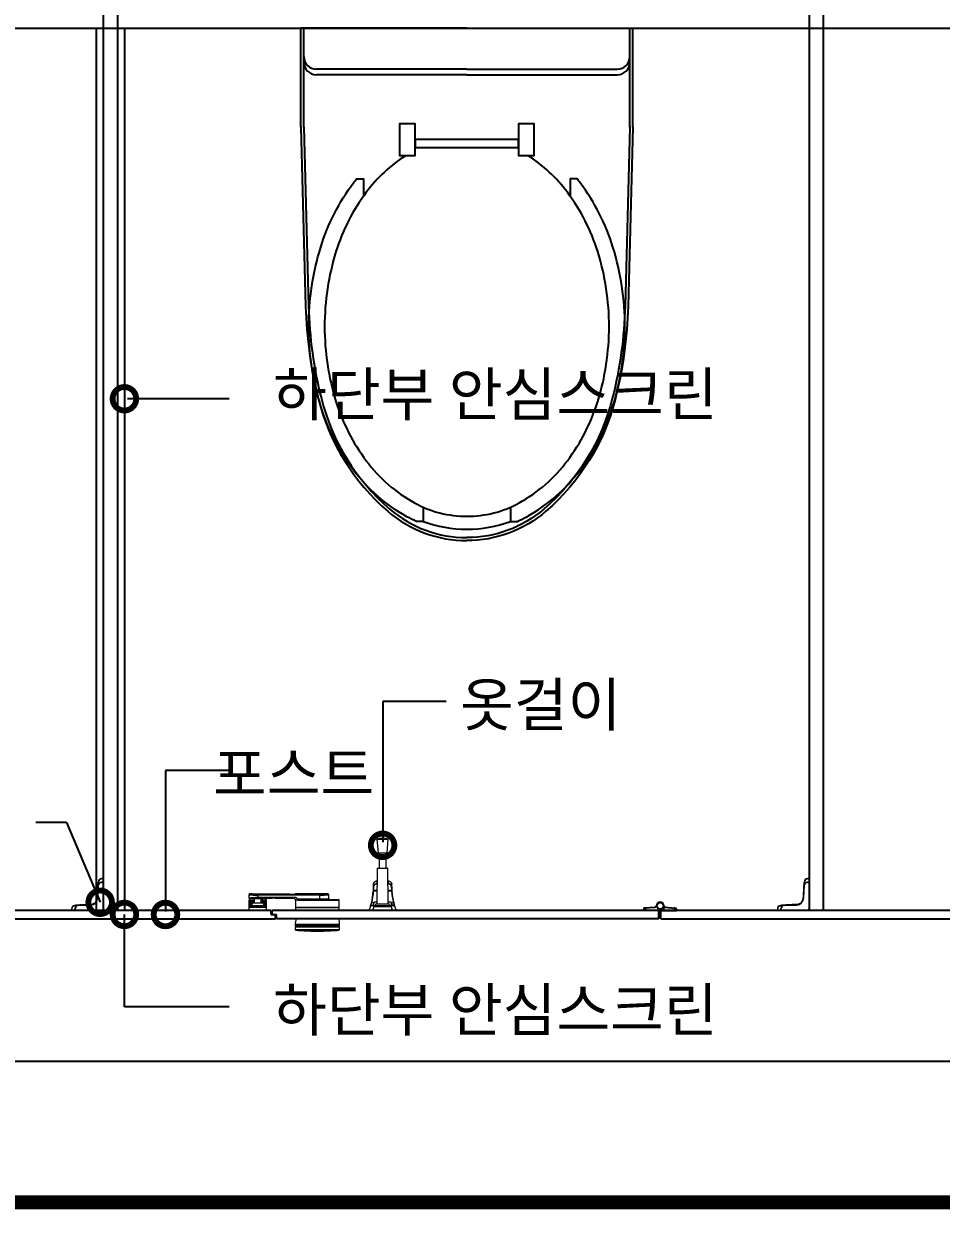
# Model space of a CAD drawing. Extents: x -256 to 8104, y -176 to 5714.
# Drawn here: x 3159 to 3809, y 2764 to 3604 of the extents above; entities that cross this region are included whole.
import ezdxf
from ezdxf.enums import TextEntityAlignment as Align

# ---------------------------------------------------------------- set-up
doc = ezdxf.new("R2010")
doc.units = 0
doc.header["$LTSCALE"] = 30
doc.layers.get('0').update_dxf_attribs({"linetype": 'CONTINUOUS'})
for name, color, linetype in [('0_toilet', 6, 'CONTINUOUS'), ('HAT', 8, 'CONTINUOUS'), ('경첩', 4, 'CONTINUOUS'), ('문자', 3, 'CONTINUOUS'), ('부자재', 4, 'CONTINUOUS'), ('옷걸이', 4, 'CONTINUOUS'), ('잠금쇠(회전형)', 4, 'CONTINUOUS'), ('치수', 1, 'CONTINUOUS'), ('해치', 8, 'CONTINUOUS')]:
    doc.layers.add(name, color=color, linetype=linetype)
doc.styles.add('돋움', font='malgun.ttf')

# ---------------------------------------------------------------- blocks, each defined once
blk = doc.blocks.new('_DOTSMALL')
at = {"color": 0, "linetype": 'ByBlock', "const_width": 0.5}
blk.add_lwpolyline([(-0.0625, 0, 1), (0.0625, 0, 1)], format="xyb", close=True, dxfattribs=at)
blk = doc.blocks.new('A$C63EC304E')
at = {"layer": '치수', "color": 1, "xscale": 2.5, "yscale": 2.5, "zscale": 2.5, "rotation": 234.3098741996962}
blk.add_blockref('_DOTSMALL', (0.312, 0.312), dxfattribs=at)
blk = doc.blocks.new('A$C2BC9653E')
at = {"layer": '치수', "xscale": 0.3333333333333333, "yscale": 0.3333333333333333, "zscale": 0.3333333333333333}
blk.add_blockref('A$C63EC304E', (0, 0), dxfattribs=at)
blk = doc.blocks.new('A$C7FC71301')
at = {"layer": '치수', "rotation": 180}
blk.add_blockref('A$C2BC9653E', (0.208, 0.208), dxfattribs=at)
blk = doc.blocks.new('A$C4A20372B')
at = {"layer": '치수'}
blk.add_blockref('A$C7FC71301', (0, 0), dxfattribs=at)
blk = doc.blocks.new('A$C566469F5')
at = {"layer": '치수'}
blk.add_blockref('A$C4A20372B', (0, 0), dxfattribs=at)
blk = doc.blocks.new('A$C7E317CD4')
at = {"layer": '해치', "xscale": 2, "yscale": 2, "zscale": 2}
blk.add_blockref('A$C566469F5', (0, 0), dxfattribs=at)
blk = doc.blocks.new('A$C601D7F27')
at = {"layer": '치수'}
blk.add_blockref('A$C7E317CD4', (0, 0), dxfattribs=at)
blk = doc.blocks.new('A$C38802C08')
at = {"layer": '치수'}
blk.add_blockref('A$C601D7F27', (0, 0), dxfattribs=at)
blk = doc.blocks.new('A$C10E41893')
at = {"layer": '부자재'}
for p, q in [((6.5, 0), (6.5, 196)), ((123.3, 196), (6.5, 196)), ((123.3, 192.5), (6.5, 192.5)), ((54.8, 0), (54.8, 177.5)), ((61.4, 0), (61.4, 177.5)), ((6.5, 0), (6.5, -196)), ((54.8, 0), (54.8, -177.5)), ((61.4, 0), (61.4, -177.5)), ((123.3, -192.5), (6.5, -192.5)), ((123.3, -196), (6.5, -196))]:
    blk.add_line(p, q, dxfattribs=at)
for points in [[(122.7, 196, -0.012538), (123.3, 196), (334.6, 190.3, -0.055395), (444.7, 175.1, -0.154276), (576.9, 93.3, -0.179504), (611.5, 0, -0.179504)], [(122.8, 192.5, -0.012538), (123.2, 192.5), (334.5, 186.8, -0.055395), (443.8, 171.7, -0.154276), (574.3, 91, -0.179504), (608, 0, -0.179504)], [(572, 51.4), (588.8, 51.4), (588.8, 59.6, 0.021185), (583.3, 70.7, 0.106084), (528.4, 133.7, 0.085733), (452.6, 172.4, 0.075373), (358.7, 186.6, 0.075373), (264.8, 172.4, 0.085733), (189, 133.7, 0.007337), (184.4, 130.1), (184.4, 122), (204.7, 122)], [(156.7, -72, 0.089162), (200.2, -118.7, 0.085733), (270.3, -154.5, 0.075373), (358.7, -167.9, 0.075373), (447.1, -154.5, 0.085733), (517.2, -118.7, 0.106084), (567, -61.6, 0.126931), (582.8, 0, 0.126931), (567, 61.6, 0.106084), (517.2, 118.7, 0.085733), (447.1, 154.5, 0.075373), (358.7, 167.9, 0.075373), (270.3, 154.5, 0.085733), (200.2, 118.7, 0.089162), (156.7, 72)], [(588.8, -51.4, 0.090214), (598.2, 0, 0.090214), (588.8, 51.4, 0.106084)], [(122.7, -196, 0.012538), (123.3, -196), (334.6, -190.3, 0.055395), (444.7, -175.1, 0.154276), (576.9, -93.3, 0.179504), (611.5, 0, 0.179504)], [(122.8, -192.5, 0.012538), (123.2, -192.5), (334.5, -186.8, 0.055395), (443.8, -171.7, 0.154276), (574.3, -91, 0.179504), (608, 0, 0.179504)], [(572, -51.4), (588.8, -51.4), (588.8, -59.6, -0.021185), (583.3, -70.7, -0.106084), (528.4, -133.7, -0.085733), (452.6, -172.4, -0.075373), (358.7, -186.6, -0.075373), (264.8, -172.4, -0.085733), (189, -133.7, -0.007337), (184.4, -130.1), (184.4, -122), (204.7, -122)]]:
    blk.add_lwpolyline(points, format="xyb", dxfattribs=at)
blk.add_lwpolyline([(138, -60.8), (119.3, -60.8), (119.3, -79.5), (156.7, -79.5), (156.7, -60.8), (138, -60.8), (147.3, -60.8), (147.3, 60.8), (138, 60.8), (156.7, 60.8), (156.7, 79.5), (119.3, 79.5), (119.3, 60.8), (138, 60.8), (138, -60.8), (119.3, -60.8)], dxfattribs=at)
for centre, start, end in [((39.8, 177.5), 0, 90), ((46.4, 177.5), 0, 90), ((39.8, -177.5), 270, 0), ((46.4, -177.5), 270, 0)]:
    blk.add_arc(centre, 15, start, end, dxfattribs=at)
blk = doc.blocks.new('EDGE_29', base_point=(84726.29, -1563.68))
blk.add_line((87446.52, 2037.37), (88946.52, 2037.37))
at = {"color": 2}
for p, q in [((87936.52, 2037.37), (87936.52, 1412.37)), ((87956.52, 2037.37), (87956.52, 1412.37))]:
    blk.add_line(p, q, dxfattribs=at)
at = {"color": 8}
blk.add_line((87210.44, 1305.56), (89173.03, 1305.56), dxfattribs=at)
at = {"color": 8, "const_width": 10}
blk.add_lwpolyline([(84773.72, 1205.56), (90558.27, 1205.56)], dxfattribs=at)
at = {"layer": '0_toilet'}
for p, q in [((87941.52, 2137.37), (87941.52, 1412.37)), ((87951.52, 2137.37), (87951.52, 1412.37)), ((88441.47, 2137.37), (88441.47, 1412.37)), ((88451.57, 1412.36), (88451.57, 2137.36)), ((88060.44, 1412.37), (87836.52, 1412.37)), ((88060.44, 1409.37), (88060.44, 1412.37)), ((88335.02, 1412.37), (88061.19, 1412.37)), ((88061.19, 1409.37), (88061.19, 1412.37)), ((88335.02, 1406.37), (88335.02, 1412.37)), ((88565.49, 1412.37), (88336.52, 1412.37)), ((88336.52, 1406.37), (88336.52, 1412.37)), ((87836.52, 1406.37), (88063.44, 1406.37)), ((88060.44, 1409.37), (88064.19, 1409.37)), ((88063.44, 1406.37), (88063.44, 1409.37)), ((88064.19, 1406.37), (88064.19, 1409.37)), ((88335.02, 1406.37), (88064.19, 1406.37)), ((88336.52, 1406.37), (88568.49, 1406.37))]:
    blk.add_line(p, q, dxfattribs=at)
at = {"layer": '경첩', "color": 4, "linetype": 'Continuous', "lineweight": 15}
for p, q in [((87937.91, 1430.13), (87937.49, 1421.16)), ((87937.57, 1428.17), (87937.81, 1427.93)), ((87937.73, 1431.54), (87937.6, 1428.84)), ((87937.6, 1428.84), (87937.84, 1428.6)), ((87937.73, 1431.54), (87937.97, 1431.3)), ((87937.74, 1421.15), (87938.16, 1430.12)), ((87937.84, 1432.14), (87938, 1431.98)), ((87938.03, 1432.63), (87937.91, 1430.13)), ((87938.21, 1431.18), (87938.28, 1432.62)), ((87940.26, 1432.37), (87940.26, 1432.12)), ((87941.52, 1432.37), (87940.26, 1432.37)), ((87940.26, 1432.12), (87941.52, 1432.12)), ((87940.27, 1432.37), (87940.27, 1432.47)), ((87940.27, 1432.47), (87941.52, 1432.47)), ((87940.38, 1434.62), (87940.38, 1434.87)), ((87941.52, 1434.87), (87940.38, 1434.87)), ((87940.38, 1434.62), (87941.52, 1434.62)), ((87941.52, 1434.62), (87941.52, 1434.87)), ((87941.52, 1432.47), (87941.52, 1434.62)), ((87941.52, 1432.12), (87941.52, 1432.37)), ((87941.52, 1432.12), (87941.52, 1413.87)), ((88437.86, 1430.13), (88437.44, 1421.16)), ((88437.52, 1428.17), (88437.76, 1427.93)), ((88437.68, 1431.54), (88437.55, 1428.84)), ((88437.55, 1428.84), (88437.79, 1428.6)), ((88437.68, 1431.54), (88437.92, 1431.3)), ((88437.69, 1421.15), (88438.11, 1430.12)), ((88437.79, 1432.14), (88437.95, 1431.98)), ((88437.98, 1432.63), (88437.86, 1430.13)), ((88438.16, 1431.18), (88438.23, 1432.62)), ((88440.21, 1432.37), (88440.21, 1432.12)), ((88441.47, 1432.37), (88440.21, 1432.37)), ((88440.21, 1432.12), (88441.47, 1432.12)), ((88440.22, 1432.37), (88440.22, 1432.47)), ((88440.22, 1432.47), (88441.47, 1432.47)), ((88440.33, 1434.62), (88440.33, 1434.87)), ((88441.47, 1434.87), (88440.33, 1434.87)), ((88440.33, 1434.62), (88441.47, 1434.62)), ((88441.47, 1434.62), (88441.47, 1434.87)), ((88441.47, 1432.47), (88441.47, 1434.62)), ((88441.47, 1432.12), (88441.47, 1432.37)), ((88441.47, 1432.12), (88441.47, 1413.87)), ((87936.97, 1419.79), (87937.16, 1419.6)), ((87937.32, 1420.1), (87937.12, 1420.31)), ((87937.12, 1420.31), (87937.33, 1420.11)), ((87937.19, 1420.69), (87937.41, 1420.47)), ((87937.22, 1420.91), (87937.44, 1420.68)), ((87937.27, 1421.82), (87937.24, 1421.17)), ((87937.28, 1421.92), (87937.27, 1421.82)), ((87937.27, 1421.82), (87937.51, 1421.58)), ((87937.29, 1422.26), (87937.28, 1421.92)), ((87937.28, 1421.92), (87937.51, 1421.68)), ((87937.3, 1422.36), (87937.29, 1422.26)), ((87937.29, 1422.26), (87937.53, 1422.02)), ((87937.34, 1423.28), (87937.3, 1422.36)), ((87937.3, 1422.36), (87937.54, 1422.12)), ((87937.34, 1423.28), (87937.58, 1423.04)), ((87937.37, 1423.94), (87937.35, 1423.52)), ((87937.35, 1423.52), (87937.59, 1423.28)), ((87937.51, 1426.82), (87937.37, 1423.95)), ((87937.37, 1423.95), (87937.61, 1423.71)), ((87937.37, 1423.94), (87937.61, 1423.7)), ((87937.51, 1426.82), (87937.75, 1426.58)), ((87937.55, 1427.83), (87937.52, 1427.15)), ((87937.52, 1427.15), (87937.76, 1426.91)), ((87937.55, 1427.83), (87937.79, 1427.59)), ((88436.92, 1419.79), (88437.11, 1419.6)), ((88437.27, 1420.1), (88437.07, 1420.31)), ((88437.07, 1420.31), (88437.28, 1420.11)), ((88437.14, 1420.69), (88437.36, 1420.47)), ((88437.17, 1420.91), (88437.39, 1420.68)), ((88437.22, 1421.82), (88437.19, 1421.17)), ((88437.23, 1421.92), (88437.22, 1421.82)), ((88437.22, 1421.82), (88437.46, 1421.58)), ((88437.24, 1422.26), (88437.23, 1421.92)), ((88437.23, 1421.92), (88437.46, 1421.68)), ((88437.25, 1422.36), (88437.24, 1422.26)), ((88437.24, 1422.26), (88437.48, 1422.02)), ((88437.29, 1423.28), (88437.25, 1422.36)), ((88437.25, 1422.36), (88437.49, 1422.12)), ((88437.29, 1423.28), (88437.53, 1423.04)), ((88437.32, 1423.94), (88437.3, 1423.52)), ((88437.3, 1423.52), (88437.54, 1423.28)), ((88437.46, 1426.82), (88437.32, 1423.95)), ((88437.32, 1423.95), (88437.56, 1423.71)), ((88437.32, 1423.94), (88437.56, 1423.7)), ((88437.46, 1426.82), (88437.7, 1426.58)), ((88437.5, 1427.83), (88437.47, 1427.15)), ((88437.47, 1427.15), (88437.71, 1426.91)), ((88437.5, 1427.83), (88437.74, 1427.59)), ((87919.27, 1413.51), (87919.02, 1413.51)), ((87919.02, 1413.51), (87919.02, 1412.37)), ((87919.02, 1412.37), (87919.27, 1412.37)), ((87919.27, 1412.37), (87919.27, 1413.51)), ((87919.27, 1412.37), (87921.42, 1412.37)), ((87923.76, 1415.98), (87921.26, 1415.86)), ((87921.27, 1415.61), (87922.72, 1415.68)), ((87921.42, 1412.37), (87921.42, 1413.62)), ((87921.42, 1413.62), (87921.52, 1413.62)), ((87921.52, 1413.63), (87921.77, 1413.63)), ((87921.52, 1413.63), (87921.52, 1412.37)), ((87921.52, 1412.37), (87921.77, 1412.37)), ((87921.75, 1416.05), (87921.84, 1416.14)), ((87921.75, 1416.05), (87921.91, 1415.89)), ((87921.77, 1412.37), (87921.77, 1413.63)), ((87940.02, 1412.37), (87921.77, 1412.37)), ((87925.05, 1416.29), (87921.84, 1416.14)), ((87932.73, 1416.4), (87923.76, 1415.98)), ((87923.77, 1415.73), (87932.74, 1416.15)), ((87925.05, 1416.29), (87925.29, 1416.05)), ((87925.73, 1416.32), (87925.96, 1416.08)), ((87926.06, 1416.34), (87926.3, 1416.1)), ((87929.44, 1416.5), (87926.74, 1416.37)), ((87926.74, 1416.37), (87926.98, 1416.13)), ((87929.44, 1416.5), (87929.68, 1416.26)), ((87930.12, 1416.53), (87930.35, 1416.29)), ((87930.45, 1416.55), (87930.69, 1416.31)), ((87932.48, 1416.64), (87931.13, 1416.58)), ((87931.13, 1416.58), (87931.37, 1416.34)), ((87932.72, 1416.65), (87932.48, 1416.64)), ((87932.48, 1416.64), (87932.72, 1416.4)), ((87933.72, 1416.81), (87933.93, 1416.61)), ((87934.26, 1416.98), (87934.45, 1416.79)), ((87934.5, 1417.09), (87934.69, 1416.9)), ((87934.96, 1417.34), (87935.14, 1417.16)), ((87935.18, 1417.48), (87935.36, 1417.3)), ((87936.27, 1418.51), (87936.45, 1418.33)), ((87936.42, 1418.71), (87936.6, 1418.53)), ((87936.68, 1419.15), (87936.87, 1418.97)), ((87936.8, 1419.39), (87936.99, 1419.2)), ((88419.22, 1413.51), (88418.97, 1413.51)), ((88418.97, 1413.51), (88418.97, 1412.37)), ((88418.97, 1412.37), (88419.22, 1412.37)), ((88419.22, 1412.37), (88419.22, 1413.51)), ((88419.22, 1412.37), (88421.37, 1412.37)), ((88423.71, 1415.98), (88421.21, 1415.86)), ((88421.22, 1415.61), (88422.67, 1415.68)), ((88421.37, 1412.37), (88421.37, 1413.62)), ((88421.37, 1413.62), (88421.47, 1413.62)), ((88421.47, 1413.63), (88421.72, 1413.63)), ((88421.47, 1413.63), (88421.47, 1412.37)), ((88421.47, 1412.37), (88421.72, 1412.37)), ((88421.7, 1416.05), (88421.79, 1416.14)), ((88421.7, 1416.05), (88421.86, 1415.89)), ((88421.72, 1412.37), (88421.72, 1413.63)), ((88439.97, 1412.37), (88421.72, 1412.37)), ((88425, 1416.29), (88421.79, 1416.14)), ((88432.68, 1416.4), (88423.71, 1415.98)), ((88423.72, 1415.73), (88432.69, 1416.15)), ((88425, 1416.29), (88425.24, 1416.05)), ((88425.68, 1416.32), (88425.91, 1416.08)), ((88426.01, 1416.34), (88426.25, 1416.1)), ((88429.39, 1416.5), (88426.69, 1416.37)), ((88426.69, 1416.37), (88426.93, 1416.13)), ((88429.39, 1416.5), (88429.63, 1416.26)), ((88430.07, 1416.53), (88430.3, 1416.29)), ((88430.4, 1416.55), (88430.64, 1416.31)), ((88432.43, 1416.64), (88431.08, 1416.58)), ((88431.08, 1416.58), (88431.32, 1416.34)), ((88432.67, 1416.65), (88432.43, 1416.64)), ((88432.43, 1416.64), (88432.67, 1416.4)), ((88433.67, 1416.81), (88433.88, 1416.61)), ((88434.21, 1416.98), (88434.4, 1416.79)), ((88434.45, 1417.09), (88434.64, 1416.9)), ((88434.91, 1417.34), (88435.09, 1417.16)), ((88435.13, 1417.48), (88435.31, 1417.3)), ((88436.22, 1418.51), (88436.4, 1418.33)), ((88436.37, 1418.71), (88436.55, 1418.53)), ((88436.63, 1419.15), (88436.82, 1418.97)), ((88436.75, 1419.39), (88436.94, 1419.2))]:
    blk.add_line(p, q, dxfattribs=at)
at = {"layer": '경첩', "color": 4, "linetype": 'Continuous', "lineweight": 15, "flags": 128}
for points in [[(87937.6, 1428.84), (87937.6, 1428.71), (87937.59, 1428.58), (87937.58, 1428.47), (87937.58, 1428.36), (87937.58, 1428.28), (87937.57, 1428.22), (87937.57, 1428.18), (87937.57, 1428.17)], [(87937.75, 1432.05), (87937.75, 1431.95), (87937.74, 1431.82), (87937.74, 1431.69), (87937.73, 1431.54)], [(87937.75, 1432.05), (87937.77, 1432.07), (87937.79, 1432.09), (87937.8, 1432.11), (87937.82, 1432.12), (87937.83, 1432.13), (87937.83, 1432.13), (87937.84, 1432.14), (87937.84, 1432.14)], [(87937.91, 1430.13), (87937.92, 1430.13), (87937.93, 1430.13), (87937.96, 1430.13), (87937.99, 1430.13), (87938.02, 1430.13), (87938.07, 1430.13), (87938.11, 1430.12), (87938.16, 1430.12)], [(87938.28, 1432.62), (87938.23, 1432.62), (87938.18, 1432.63), (87938.14, 1432.63), (87938.1, 1432.63), (87938.07, 1432.63), (87938.05, 1432.63), (87938.04, 1432.63), (87938.03, 1432.63)], [(88437.55, 1428.84), (88437.55, 1428.71), (88437.54, 1428.58), (88437.53, 1428.47), (88437.53, 1428.36), (88437.53, 1428.28), (88437.52, 1428.22), (88437.52, 1428.18), (88437.52, 1428.17)], [(88437.7, 1432.05), (88437.7, 1431.95), (88437.69, 1431.82), (88437.69, 1431.69), (88437.68, 1431.54)], [(88437.7, 1432.05), (88437.72, 1432.07), (88437.74, 1432.09), (88437.75, 1432.11), (88437.77, 1432.12), (88437.78, 1432.13), (88437.78, 1432.13), (88437.79, 1432.14), (88437.79, 1432.14)], [(88437.86, 1430.13), (88437.87, 1430.13), (88437.88, 1430.13), (88437.91, 1430.13), (88437.94, 1430.13), (88437.97, 1430.13), (88438.02, 1430.13), (88438.06, 1430.12), (88438.11, 1430.12)], [(88438.23, 1432.62), (88438.18, 1432.62), (88438.13, 1432.63), (88438.09, 1432.63), (88438.05, 1432.63), (88438.02, 1432.63), (88438, 1432.63), (88437.99, 1432.63), (88437.98, 1432.63)], [(87937.12, 1420.31), (87937.12, 1420.31), (87937.12, 1420.31)], [(87937.22, 1420.91), (87937.2, 1420.74), (87937.19, 1420.69)], [(87937.35, 1423.52), (87937.35, 1423.44), (87937.34, 1423.36), (87937.34, 1423.28)], [(87937.37, 1423.95), (87937.37, 1423.94), (87937.37, 1423.94)], [(87937.49, 1421.16), (87937.49, 1421.16), (87937.51, 1421.16), (87937.53, 1421.16), (87937.56, 1421.16), (87937.6, 1421.16), (87937.64, 1421.15), (87937.69, 1421.15), (87937.74, 1421.15)], [(88437.07, 1420.31), (88437.07, 1420.31), (88437.07, 1420.31)], [(88437.17, 1420.91), (88437.15, 1420.74), (88437.14, 1420.69)], [(88437.3, 1423.52), (88437.3, 1423.44), (88437.29, 1423.36), (88437.29, 1423.28)], [(88437.32, 1423.95), (88437.32, 1423.94), (88437.32, 1423.94)], [(88437.44, 1421.16), (88437.44, 1421.16), (88437.46, 1421.16), (88437.48, 1421.16), (88437.51, 1421.16), (88437.55, 1421.16), (88437.59, 1421.15), (88437.64, 1421.15), (88437.69, 1421.15)], [(87921.27, 1415.61), (87921.27, 1415.66), (87921.27, 1415.71), (87921.26, 1415.75), (87921.26, 1415.79), (87921.26, 1415.82), (87921.26, 1415.84), (87921.26, 1415.86), (87921.26, 1415.86)], [(87923.76, 1415.98), (87923.76, 1415.97), (87923.76, 1415.96), (87923.76, 1415.94), (87923.76, 1415.91), (87923.76, 1415.87), (87923.77, 1415.83), (87923.77, 1415.78), (87923.77, 1415.73)], [(87925.73, 1416.32), (87925.71, 1416.32), (87925.67, 1416.32), (87925.61, 1416.32), (87925.53, 1416.31), (87925.43, 1416.31), (87925.31, 1416.3), (87925.18, 1416.3), (87925.05, 1416.29)], [(87926.74, 1416.37), (87926.62, 1416.36), (87926.51, 1416.36), (87926.4, 1416.35), (87926.3, 1416.35), (87926.22, 1416.35), (87926.15, 1416.34), (87926.1, 1416.34), (87926.07, 1416.34), (87926.06, 1416.34)], [(87930.12, 1416.53), (87930.1, 1416.53), (87930.06, 1416.53), (87930, 1416.52), (87929.92, 1416.52), (87929.82, 1416.52), (87929.7, 1416.51), (87929.57, 1416.5), (87929.44, 1416.5)], [(87931.13, 1416.58), (87931, 1416.57), (87930.87, 1416.56), (87930.75, 1416.56), (87930.65, 1416.55), (87930.57, 1416.55), (87930.5, 1416.55), (87930.47, 1416.55), (87930.45, 1416.55)], [(87932.73, 1416.4), (87932.73, 1416.4), (87932.73, 1416.38), (87932.73, 1416.36), (87932.73, 1416.33), (87932.74, 1416.29), (87932.74, 1416.25), (87932.74, 1416.2), (87932.74, 1416.15)], [(88421.22, 1415.61), (88421.22, 1415.66), (88421.22, 1415.71), (88421.21, 1415.75), (88421.21, 1415.79), (88421.21, 1415.82), (88421.21, 1415.84), (88421.21, 1415.86), (88421.21, 1415.86)], [(88423.71, 1415.98), (88423.71, 1415.97), (88423.71, 1415.96), (88423.71, 1415.94), (88423.71, 1415.91), (88423.71, 1415.87), (88423.72, 1415.83), (88423.72, 1415.78), (88423.72, 1415.73)], [(88425.68, 1416.32), (88425.66, 1416.32), (88425.62, 1416.32), (88425.56, 1416.32), (88425.48, 1416.31), (88425.38, 1416.31), (88425.26, 1416.3), (88425.13, 1416.3), (88425, 1416.29)], [(88426.69, 1416.37), (88426.57, 1416.36), (88426.46, 1416.36), (88426.35, 1416.35), (88426.25, 1416.35), (88426.17, 1416.35), (88426.1, 1416.34), (88426.05, 1416.34), (88426.02, 1416.34), (88426.01, 1416.34)], [(88430.07, 1416.53), (88430.05, 1416.53), (88430.01, 1416.53), (88429.95, 1416.52), (88429.87, 1416.52), (88429.77, 1416.52), (88429.65, 1416.51), (88429.52, 1416.5), (88429.39, 1416.5)], [(88431.08, 1416.58), (88430.95, 1416.57), (88430.82, 1416.56), (88430.7, 1416.56), (88430.6, 1416.55), (88430.52, 1416.55), (88430.45, 1416.55), (88430.42, 1416.55), (88430.4, 1416.55)], [(88432.68, 1416.4), (88432.68, 1416.4), (88432.68, 1416.38), (88432.68, 1416.36), (88432.68, 1416.33), (88432.69, 1416.29), (88432.69, 1416.25), (88432.69, 1416.2), (88432.69, 1416.15)]]:
    blk.add_lwpolyline(points, dxfattribs=at)
at = {"layer": '경첩', "color": 4, "linetype": 'Continuous', "lineweight": 15}
for centre, radius, start, end in [((87940.26, 1430.02), 2.35, 90, 177.30166), ((87940.38, 1432.52), 2.35, 90, 177.30166), ((87940.26, 1430.02), 2.1, 90, 177.30166), ((87940.38, 1432.52), 2.1, 90, 177.30166), ((88440.21, 1430.02), 2.35, 90, 177.30166), ((88440.33, 1432.52), 2.35, 90, 177.30166), ((88440.21, 1430.02), 2.1, 90, 177.30166), ((88440.33, 1432.52), 2.1, 90, 177.30166), ((87932.5, 1421.4), 5, 272.69834, 357.30166), ((87932.5, 1421.4), 5.25, 272.69834, 357.30166), ((87932.5, 1421.4), 4.75, 335.00519, 340.23398), ((87932.5, 1421.4), 4.75, 340.23398, 346.75686), ((87932.5, 1421.4), 4.75, 346.83767, 351.3944), ((87932.5, 1421.4), 4.75, 354.09118, 357.30166), ((88432.45, 1421.4), 5, 272.69834, 357.30166), ((88432.45, 1421.4), 5.25, 272.69834, 357.30166), ((88432.45, 1421.4), 4.75, 335.00519, 340.23398), ((88432.45, 1421.4), 4.75, 340.23398, 346.75686), ((88432.45, 1421.4), 4.75, 346.83767, 351.3944), ((88432.45, 1421.4), 4.75, 354.09118, 357.30166), ((87921.37, 1413.51), 2.35, 92.69834, 180), ((87921.37, 1413.51), 2.1, 92.69834, 180), ((87923.87, 1413.63), 2.35, 92.69834, 180), ((87923.87, 1413.63), 2.1, 92.69834, 180), ((87932.5, 1421.4), 4.75, 272.69834, 285), ((87932.5, 1421.4), 4.75, 284.99982, 291.75061), ((87932.5, 1421.4), 4.75, 294.99481, 301.29977), ((87932.5, 1421.39), 4.75, 301.29911, 304.38581), ((87932.5, 1421.4), 4.75, 304.38489, 322.56084), ((87932.49, 1421.4), 4.75, 322.56123, 325.61449), ((87932.5, 1421.4), 4.75, 325.61511, 331.82645), ((87940.02, 1413.87), 1.5, 270, 0), ((88421.32, 1413.51), 2.35, 92.69834, 180), ((88421.32, 1413.51), 2.1, 92.69834, 180), ((88423.82, 1413.63), 2.35, 92.69834, 180), ((88423.82, 1413.63), 2.1, 92.69834, 180), ((88432.45, 1421.4), 4.75, 272.69834, 285), ((88432.45, 1421.4), 4.75, 284.99982, 291.75061), ((88432.45, 1421.4), 4.75, 294.99481, 301.29977), ((88432.45, 1421.39), 4.75, 301.29911, 304.38581), ((88432.45, 1421.4), 4.75, 304.38489, 322.56084), ((88432.44, 1421.4), 4.75, 322.56123, 325.61449), ((88432.45, 1421.4), 4.75, 325.61511, 331.82645), ((88439.97, 1413.87), 1.5, 270, 0)]:
    blk.add_arc(centre, radius, start, end, dxfattribs=at)
at = {"layer": '부자재'}
for p, q in [((88324.33, 1413.29), (88324.33, 1412.37)), ((88334.98, 1412.37), (88324.33, 1412.37)), ((88332.07, 1414.46), (88324.87, 1413.96)), ((88325.58, 1413.46), (88325.58, 1412.37)), ((88335.79, 1412.92), (88335.79, 1412.12)), ((88336.04, 1412.12), (88335.79, 1412.12)), ((88336.04, 1412.92), (88336.04, 1412.12)), ((88336.51, 1412.42), (88336.51, 1412.37)), ((88336.51, 1412.37), (88347.5, 1412.37)), ((88338.78, 1414.54), (88346.94, 1413.96)), ((88346.25, 1413.46), (88346.25, 1412.37)), ((88347.5, 1413.29), (88347.5, 1412.37))]:
    blk.add_line(p, q, dxfattribs=at)
at = {"layer": '부자재', "color": 1}
blk.add_circle((88335.91, 1415.58), 2.34, dxfattribs=at)
at = {"layer": '부자재'}
for centre, radius, start, end in [((88325.03, 1413.27), 0.7, 101.7765, 181.67124), ((88326.43, 1413.23), 0.884, 113.40773, 164.5497), ((88332.01, 1415.75), 1.29, 272.92313, 352.47243), ((88335.91, 1415.58), 2.62, 270, 180), ((88336.27, 1411.35), 1.65, 102.52675, 141.54753), ((88335.56, 1411.35), 1.65, 43.10029, 77.47325), ((88336.01, 1415.23), 2.86, 280.08401, 345.97919), ((88339.82, 1415.75), 1.29, 187.52757, 267.07687), ((88345.4, 1413.23), 0.884, 15.4503, 67.30044), ((88346.8, 1413.27), 0.7, 358.32876, 78.2235)]:
    blk.add_arc(centre, radius, start, end, dxfattribs=at)
at = {"layer": '옷걸이', "lineweight": 15}
for p, q in [((88135.38, 1462.72), (88136.13, 1453.22)), ((88135.38, 1462.72), (88143.38, 1462.72)), ((88142.63, 1453.22), (88143.38, 1462.72)), ((88136.13, 1453.22), (88142.63, 1453.22)), ((88136.88, 1453.22), (88136.88, 1442.37)), ((88141.88, 1442.37), (88141.88, 1453.22)), ((88135.63, 1442.13), (88135.41, 1416.87)), ((88143.13, 1442.13), (88135.63, 1442.13)), ((88135.88, 1442.37), (88139.38, 1442.37)), ((88139.38, 1442.37), (88142.88, 1442.37)), ((88143.35, 1416.87), (88143.13, 1442.13)), ((88135.55, 1433.01), (88135.45, 1433.01)), ((88135.45, 1433.01), (88135.45, 1432.92)), ((88135.55, 1432.92), (88135.45, 1432.92)), ((88135.46, 1431.39), (88135.46, 1431.03)), ((88135.46, 1431.39), (88135.54, 1431.39)), ((88135.53, 1431.03), (88135.46, 1431.03)), ((88143.31, 1433.01), (88143.21, 1433.01)), ((88143.31, 1432.92), (88143.21, 1432.92)), ((88143.22, 1431.39), (88143.3, 1431.39)), ((88143.3, 1431.03), (88143.22, 1431.03)), ((88143.3, 1431.39), (88143.3, 1431.03)), ((88143.31, 1433.01), (88143.31, 1432.92)), ((88135.49, 1425.91), (88133.04, 1425.91)), ((88133.11, 1426.67), (88135.49, 1426.67)), ((88143.26, 1426.67), (88145.65, 1426.67)), ((88145.71, 1425.91), (88143.27, 1425.91)), ((88129.88, 1412.37), (88130.72, 1414.94)), ((88132.25, 1412.37), (88129.88, 1412.37)), ((88130.72, 1414.94), (88130.72, 1414.95)), ((88130.72, 1414.95), (88130.73, 1414.95)), ((88131.71, 1415.74), (88131.6, 1415.71)), ((88131.67, 1415.63), (88131.67, 1415.63)), ((88147.08, 1415.63), (88131.67, 1415.63)), ((88133.12, 1417.78), (88131.69, 1417.78)), ((88133.12, 1417.76), (88131.69, 1417.76)), ((88133.09, 1414.92), (88132.25, 1412.37)), ((88146.5, 1412.37), (88132.25, 1412.37)), ((88133.06, 1417.22), (88133.12, 1417.8)), ((88133.09, 1414.92), (88133.09, 1415.61)), ((88133.09, 1415.61), (88145.67, 1415.61)), ((88145.67, 1414.92), (88133.09, 1414.92)), ((88144.15, 1416.87), (88134.6, 1416.87)), ((88145.63, 1417.8), (88145.7, 1417.24)), ((88147.07, 1417.78), (88145.64, 1417.78)), ((88147.07, 1417.76), (88145.64, 1417.76)), ((88145.67, 1414.92), (88145.67, 1415.61)), ((88146.5, 1412.37), (88145.67, 1414.92)), ((88148.88, 1412.37), (88146.5, 1412.37)), ((88147.15, 1415.71), (88147.05, 1415.74)), ((88147.08, 1415.63), (88147.08, 1415.63)), ((88147.2, 1415.7), (88147.11, 1415.73)), ((88148.03, 1414.95), (88148.03, 1414.94)), ((88148.03, 1414.95), (88148.03, 1414.95)), ((88148.03, 1414.94), (88148.88, 1412.37))]:
    blk.add_line(p, q, dxfattribs=at)
at = {"layer": '옷걸이', "lineweight": 15, "flags": 128}
for points in [[(88135.45, 1433.01), (88135.4, 1433.01), (88135.06, 1432.99), (88134.74, 1432.94), (88134.42, 1432.86), (88134.12, 1432.75), (88133.85, 1432.62), (88133.6, 1432.46), (88133.39, 1432.28), (88133.21, 1432.08), (88133.08, 1431.86), (88132.99, 1431.63), (88132.95, 1431.4), (88132.95, 1431.36)], [(88135.45, 1432.92), (88135.03, 1432.89), (88134.62, 1432.83), (88134.24, 1432.72), (88133.89, 1432.56), (88133.58, 1432.38), (88133.33, 1432.16), (88133.14, 1431.92), (88133.01, 1431.66), (88132.95, 1431.34), (88132.95, 1431.29)], [(88132.96, 1429.79), (88133, 1430.06), (88133.11, 1430.32), (88133.28, 1430.57), (88133.52, 1430.79), (88133.81, 1430.98), (88134.14, 1431.15), (88134.52, 1431.27), (88134.92, 1431.35), (88135.46, 1431.39)], [(88135.46, 1431.03), (88134.98, 1431), (88134.61, 1430.93), (88134.28, 1430.82), (88133.97, 1430.67), (88133.71, 1430.5), (88133.5, 1430.29), (88133.34, 1430.07), (88133.24, 1429.84), (88133.21, 1429.59)], [(88143.3, 1431.39), (88143.72, 1431.36), (88144.12, 1431.3), (88144.51, 1431.19), (88144.86, 1431.03), (88145.16, 1430.85), (88145.42, 1430.63), (88145.61, 1430.39), (88145.74, 1430.13), (88145.8, 1429.79)], [(88145.55, 1429.59), (88145.49, 1429.91), (88145.38, 1430.14), (88145.2, 1430.35), (88144.98, 1430.55), (88144.7, 1430.72), (88144.39, 1430.85), (88144.04, 1430.95), (88143.67, 1431.01), (88143.3, 1431.03)], [(88145.81, 1431.29), (88145.81, 1431.3), (88145.79, 1431.53), (88145.72, 1431.75), (88145.62, 1431.97), (88145.47, 1432.17), (88145.28, 1432.36), (88145.06, 1432.53), (88144.8, 1432.67), (88144.52, 1432.8), (88144.22, 1432.89), (88143.9, 1432.96), (88143.56, 1433), (88143.31, 1433)], [(88145.81, 1431.29), (88145.78, 1431.56), (88145.68, 1431.82), (88145.51, 1432.07), (88145.28, 1432.3), (88145, 1432.49), (88144.66, 1432.66), (88144.29, 1432.79), (88143.89, 1432.87), (88143.39, 1432.92), (88143.31, 1432.92)], [(88132.79, 1425.93), (88132.8, 1425.93), (88132.81, 1425.93), (88132.83, 1425.92), (88132.87, 1425.92), (88132.9, 1425.92), (88132.95, 1425.92), (88132.99, 1425.91), (88133.04, 1425.91)], [(88145.96, 1425.93), (88145.96, 1425.93), (88145.95, 1425.93), (88145.92, 1425.92), (88145.89, 1425.92), (88145.85, 1425.92), (88145.81, 1425.92), (88145.76, 1425.91), (88145.71, 1425.91)], [(88131.44, 1417.58), (88131.44, 1417.59), (88131.44, 1417.58)], [(88131.65, 1415.73), (88131.58, 1415.72), (88131.55, 1415.7)], [(88131.65, 1415.73), (88131.66, 1415.74), (88131.71, 1415.74)], [(88131.71, 1415.74), (88131.68, 1415.66), (88131.67, 1415.63)], [(88131.69, 1417.77), (88131.69, 1417.78), (88131.69, 1417.76)], [(88133.88, 1415.67), (88133.47, 1415.68), (88133.22, 1415.71), (88133.15, 1415.74), (88133.25, 1415.78), (88133.53, 1415.82), (88133.64, 1415.83)], [(88135.42, 1418.16), (88134.82, 1418.14), (88133.55, 1418.09)], [(88145.21, 1418.09), (88143.63, 1418.15), (88143.34, 1418.16)], [(88145.12, 1415.83), (88145.4, 1415.8), (88145.58, 1415.76), (88145.59, 1415.72), (88145.42, 1415.7), (88145.09, 1415.67), (88144.63, 1415.66)], [(88147.08, 1415.63), (88147.07, 1415.66), (88147.05, 1415.74)], [(88147.11, 1415.73), (88147.1, 1415.74), (88147.05, 1415.74)]]:
    blk.add_lwpolyline(points, dxfattribs=at)
at = {"layer": '옷걸이', "lineweight": 15}
for centre, radius, start, end in [((88139.38, 1452.43), 11.04, 68.76069, 111.23931), ((88135.88, 1442.12), 0.25, 90, 179.5), ((88142.88, 1442.12), 0.25, 0.5, 90), ((88080.19, 1430.15), 52.77, 356.45107, 359.60958), ((88080.19, 1430.15), 52.77, 359.60958, 1.23689), ((88133.19, 1429.82), 0.227, 188.20874, 276.39203), ((88080.19, 1429.96), 53.02, 356.45107, 359.60958), ((88080.19, 1431.75), 55.27, 359.61891, 1.20733), ((88198.56, 1431.75), 55.27, 178.79267, 180.38109), ((88145.57, 1429.82), 0.227, 263.60797, 351.79126), ((88198.56, 1429.96), 53.02, 180.39042, 183.54893), ((88198.56, 1430.15), 52.77, 178.76311, 180.39042), ((88198.56, 1430.15), 52.77, 180.39042, 183.54893), ((88080.19, 1430.15), 52.77, 346.23171, 355.4136), ((88080.19, 1430.15), 53.02, 346.50971, 355.4136), ((88080.19, 1430.15), 52.77, 355.41362, 356.45105), ((88133.09, 1426.9), 0.23, 185.45744, 275.18876), ((88099.14, 1429.31), 34.07, 354.27357, 355.56682), ((88145.67, 1426.9), 0.23, 264.81124, 354.54256), ((88179.62, 1429.31), 34.08, 184.43326, 185.72635), ((88198.56, 1430.15), 53.02, 184.5864, 193.49029), ((88198.56, 1430.15), 52.76, 183.54888, 184.58645), ((88198.56, 1430.15), 52.77, 184.5864, 193.76829), ((88131.67, 1414.63), 1, 89.99372, 161.80813), ((88081.44, 1429.81), 51.47, 343.23764, 346.25768), ((88131.83, 1414.56), 1.17, 101.39698, 160.6752), ((88081.83, 1429.97), 51.33, 343.52264, 346.23766), ((88131.68, 1417.52), 0.247, 89.25852, 165.91582), ((88131.69, 1417.53), 0.25, 90.27283, 166.23947), ((88131.27, 1417.51), 1.81, 282.06066, 352.51429), ((88131.13, 1417.91), 2.24, 284.82654, 3.59318), ((88133.37, 1417.8), 0.248, 89.5881, 179.72305), ((88133.47, 1417.72), 0.376, 79.93932, 150.54556), ((88133.52, 1417.78), 0.307, 84.77864, 118.98165), ((88133.21, 1417.2), 1.43, 284.10574, 346.92454), ((88139.51, 1816.76), 401.13, 269.19679, 270.73159), ((88145.55, 1417.2), 1.44, 193.11861, 255.96551), ((88145.24, 1417.82), 0.271, 58.63439, 97.60531), ((88145.27, 1417.69), 0.4, 32.00917, 97.80826), ((88147.62, 1417.91), 2.24, 176.39085, 255.18943), ((88145.38, 1417.8), 0.248, 0.27695, 90.4119), ((88147.48, 1417.5), 1.8, 186.78644, 258.2605), ((88147.07, 1417.53), 0.25, 13.76166, 89.45314), ((88147.07, 1417.52), 0.247, 14.08418, 90.74148), ((88196.75, 1429.93), 51.15, 193.75841, 196.46904), ((88147.08, 1414.63), 1, 18.19187, 90.00628), ((88146.94, 1414.57), 1.16, 19.29372, 79.39421), ((88197.55, 1429.87), 51.71, 193.74931, 196.75644)]:
    blk.add_arc(centre, radius, start, end, dxfattribs=at)
at = {"layer": '잠금쇠(회전형)', "linetype": 'Continuous', "lineweight": 15}
for p, q in [((88044.69, 1423.47), (88044.69, 1420.97)), ((88044.69, 1420.97), (88047.96, 1420.97)), ((88047.04, 1423.97), (88045.19, 1423.97)), ((88045.19, 1419.87), (88045.56, 1419.87)), ((88045.56, 1419.37), (88045.56, 1419.87)), ((88045.56, 1419.87), (88047.44, 1419.87)), ((88047.44, 1419.37), (88047.44, 1419.87)), ((88047.44, 1419.87), (88048.44, 1419.87)), ((88047.96, 1420.98), (88047.96, 1420.98)), ((88048.44, 1420.48), (88048.44, 1417.62)), ((88073.44, 1423.78), (88050.94, 1423.78)), ((88073.44, 1423.78), (88050.94, 1423.78)), ((88050.94, 1423.78), (88050.94, 1423.78)), ((88050.94, 1423.54), (88094.94, 1423.54)), ((88050.94, 1423.05), (88050.94, 1423.54)), ((88050.94, 1423.05), (88050.94, 1421.47)), ((88094.94, 1423.05), (88050.94, 1423.05)), ((88077.4, 1421.47), (88050.94, 1421.47)), ((88053.44, 1417.62), (88053.44, 1420.47)), ((88053.44, 1419.87), (88054.44, 1419.87)), ((88053.94, 1420.97), (88061.21, 1420.97)), ((88054.44, 1419.87), (88054.44, 1419.37)), ((88054.44, 1419.87), (88056.32, 1419.87)), ((88056.32, 1419.87), (88056.32, 1419.37)), ((88056.32, 1419.87), (88056.69, 1419.87)), ((88063.19, 1420.97), (88076.13, 1420.97)), ((88073.44, 1423.78), (88073.44, 1423.78)), ((88076.13, 1420.98), (88076.13, 1420.98)), ((88100.69, 1423.97), (88077.35, 1423.97)), ((88079.02, 1419.98), (88079, 1420.17)), ((88079.8, 1419.97), (88079.8, 1420.47)), ((88079.8, 1420.47), (88094.94, 1420.47)), ((88079.8, 1419.97), (88108.19, 1419.97)), ((88094.94, 1423.54), (88094.94, 1423.05)), ((88094.94, 1420.47), (88094.94, 1423.05)), ((88094.94, 1419.97), (88094.94, 1420.47)), ((88094.94, 1420.47), (88101.19, 1420.47)), ((88101.19, 1420.47), (88101.19, 1423.47)), ((88044.69, 1419.37), (88044.69, 1412.37)), ((88045.09, 1419.37), (88044.69, 1419.37)), ((88044.69, 1412.37), (88057.19, 1412.37)), ((88045.09, 1414.37), (88045.09, 1419.37)), ((88045.09, 1419.37), (88045.56, 1419.37)), ((88056.79, 1414.37), (88045.09, 1414.37)), ((88045.56, 1419.37), (88045.56, 1414.83)), ((88047.44, 1419.37), (88045.56, 1419.37)), ((88045.56, 1414.83), (88045.69, 1414.87)), ((88045.69, 1418.87), (88047.44, 1418.87)), ((88045.69, 1414.87), (88045.69, 1418.87)), ((88046.19, 1418.37), (88045.69, 1418.87)), ((88045.69, 1414.87), (88045.78, 1414.87)), ((88045.78, 1414.87), (88056.11, 1414.87)), ((88046.19, 1418.37), (88046.19, 1414.87)), ((88047.44, 1418.37), (88046.19, 1418.37)), ((88046.69, 1417.37), (88046.69, 1415.87)), ((88053.84, 1417.37), (88046.69, 1417.37)), ((88046.69, 1415.87), (88053.84, 1415.87)), ((88046.94, 1417.62), (88053.67, 1417.62)), ((88053.67, 1415.62), (88046.94, 1415.62)), ((88047.44, 1418.87), (88047.44, 1419.37)), ((88047.94, 1419.37), (88047.44, 1419.37)), ((88047.44, 1418.87), (88047.44, 1418.37)), ((88047.44, 1418.87), (88047.94, 1418.87)), ((88048.44, 1418.37), (88047.44, 1418.37)), ((88047.94, 1419.37), (88047.94, 1418.87)), ((88048.44, 1419.37), (88047.94, 1419.37)), ((88047.94, 1418.87), (88048.44, 1418.87)), ((88053.94, 1419.37), (88053.44, 1419.37)), ((88053.44, 1418.87), (88053.94, 1418.87)), ((88054.44, 1418.37), (88053.44, 1418.37)), ((88053.67, 1417.62), (88054.94, 1417.62)), ((88054.94, 1415.62), (88053.67, 1415.62)), ((88055.19, 1417.37), (88053.84, 1417.37)), ((88053.84, 1415.87), (88055.19, 1415.87)), ((88054.44, 1419.37), (88053.94, 1419.37)), ((88053.94, 1418.87), (88053.94, 1419.37)), ((88053.94, 1418.87), (88054.44, 1418.87)), ((88056.32, 1419.37), (88054.44, 1419.37)), ((88054.44, 1419.37), (88054.44, 1418.87)), ((88054.44, 1418.87), (88056.19, 1418.87)), ((88054.44, 1418.87), (88054.44, 1418.37)), ((88055.69, 1418.37), (88054.44, 1418.37)), ((88055.19, 1415.87), (88055.19, 1417.37)), ((88056.19, 1418.87), (88055.69, 1418.37)), ((88055.69, 1414.87), (88055.69, 1418.37)), ((88056.11, 1414.87), (88056.19, 1414.87)), ((88056.19, 1418.87), (88056.19, 1414.87)), ((88056.19, 1414.87), (88056.32, 1414.83)), ((88056.32, 1414.83), (88056.32, 1419.37)), ((88056.32, 1419.37), (88056.79, 1419.37)), ((88056.79, 1419.37), (88056.79, 1414.37)), ((88057.19, 1419.37), (88056.79, 1419.37)), ((88057.19, 1412.37), (88057.19, 1419.37)), ((88077.69, 1419.4), (88077.69, 1414.47)), ((88108.69, 1414.47), (88077.69, 1414.47)), ((88077.69, 1414.37), (88077.69, 1412.62)), ((88077.69, 1414.37), (88108.69, 1414.37)), ((88077.69, 1412.62), (88108.69, 1412.62)), ((88108.44, 1412.37), (88077.94, 1412.37)), ((88108.69, 1419.47), (88079.14, 1419.47)), ((88085.44, 1414.47), (88085.44, 1414.37)), ((88100.94, 1414.37), (88100.94, 1414.47)), ((88105.59, 1414.37), (88105.59, 1414.47)), ((88107.67, 1414.37), (88107.67, 1414.47)), ((88107.69, 1414.37), (88107.69, 1414.47)), ((88108.69, 1414.47), (88108.69, 1419.47)), ((88108.69, 1412.62), (88108.69, 1414.37)), ((88108.23, 1406.28), (88078.16, 1406.28)), ((88078.3, 1406.37), (88093.19, 1406.37)), ((88093.19, 1406.37), (88108.09, 1406.37)), ((88077.44, 1402.37), (88077.44, 1401.37)), ((88108.94, 1402.37), (88077.44, 1402.37)), ((88108.94, 1401.37), (88077.44, 1401.37)), ((88077.44, 1400.37), (88077.44, 1398.83)), ((88108.94, 1400.37), (88077.44, 1400.37)), ((88077.44, 1398.83), (88093.19, 1398.83)), ((88093.19, 1398.33), (88077.9, 1398.33)), ((88108.44, 1400.87), (88077.94, 1400.87)), ((88108.44, 1400.87), (88077.94, 1400.87)), ((88081.06, 1398.06), (88093.19, 1398.06)), ((88081.07, 1398.06), (88105.32, 1398.06)), ((88105.03, 1398.04), (88081.36, 1398.04)), ((88087.53, 1397.88), (88087.61, 1397.88)), ((88087.61, 1397.88), (88098.78, 1397.88)), ((88090.49, 1397.79), (88090.49, 1397.88)), ((88091.02, 1397.62), (88095.37, 1397.62)), ((88091.02, 1397.62), (88095.37, 1397.62)), ((88091.38, 1397.88), (88091.38, 1397.77)), ((88091.38, 1397.77), (88095, 1397.77)), ((88094.95, 1397.64), (88091.44, 1397.64)), ((88093.19, 1398.83), (88108.94, 1398.83)), ((88108.49, 1398.33), (88093.19, 1398.33)), ((88093.19, 1398.06), (88105.33, 1398.06)), ((88095, 1397.77), (88095, 1397.88)), ((88095.9, 1397.88), (88095.9, 1397.79)), ((88098.78, 1397.88), (88098.94, 1397.87)), ((88108.94, 1401.37), (88108.94, 1402.37)), ((88108.94, 1398.83), (88108.94, 1400.37))]:
    blk.add_line(p, q, dxfattribs=at)
at = {"layer": '잠금쇠(회전형)', "linetype": 'Continuous', "lineweight": 15, "flags": 128}
for points in [[(88050.94, 1423.78), (88050.29, 1423.78), (88049.64, 1423.8), (88049.05, 1423.82), (88048.49, 1423.86), (88048.01, 1423.89), (88047.61, 1423.92), (88047.32, 1423.95), (88047.12, 1423.96), (88047.03, 1423.97), (88047.04, 1423.97)], [(88087.51, 1397.82), (88087.33, 1397.84), (88087.26, 1397.85), (88087.28, 1397.87), (88087.4, 1397.87), (88087.53, 1397.88)], [(88091.44, 1397.64), (88091.43, 1397.65), (88091.42, 1397.65), (88091.41, 1397.67), (88091.4, 1397.68), (88091.39, 1397.7), (88091.39, 1397.72), (88091.38, 1397.75), (88091.38, 1397.77)], [(88094.95, 1397.64), (88094.96, 1397.65), (88094.97, 1397.65), (88094.98, 1397.67), (88094.99, 1397.68), (88094.99, 1397.7), (88095, 1397.72), (88095, 1397.75), (88095, 1397.77)], [(88098.94, 1397.87), (88099, 1397.87), (88099.11, 1397.87), (88099.13, 1397.85), (88099.05, 1397.84), (88098.88, 1397.82)]]:
    blk.add_lwpolyline(points, dxfattribs=at)
at = {"layer": '잠금쇠(회전형)', "linetype": 'Continuous', "lineweight": 15}
for centre, radius, start, end in [((88045.19, 1423.47), 0.5, 90, 180), ((88050.98, 1469.43), 46.39, 262.20818, 269.95155), ((88050.99, 1381.55), 39.93, 90.07036, 99.07748), ((88045.19, 1419.37), 0.5, 90, 180), ((88045.58, 1419.39), 0.485, 91.96218, 181.83618), ((88050.98, 1462.39), 38.85, 261.42989, 269.94115), ((88047.44, 1419.37), 0.5, 0, 90), ((88050.94, 1380.73), 40.36, 85.73711, 94.23801), ((88047.94, 1420.47), 0.5, 0.43639, 88.04749), ((88050.94, 1392.89), 27.7, 84.8219, 95.14791), ((88053.94, 1420.47), 0.5, 89.96877, 179.9724), ((88054.44, 1419.37), 0.5, 90, 180), ((88056.31, 1419.39), 0.485, 358.16382, 88.03782), ((88056.69, 1419.37), 0.5, 0, 90), ((88062.19, 1381.67), 39.32, 88.54257, 91.43969), ((88073.43, 1463.4), 39.62, 270.01404, 275.67028), ((88068.69, 1442), 22.3, 289.48526, 292.98802), ((88076.13, 1419.41), 1.56, 359.59497, 89.95031), ((88077.48, 1419.94), 1.54, 8.60077, 92.9035), ((88099.63, 1371.74), 52.46, 113.13853, 114.70837), ((88079.79, 1419.3), 1.18, 89.48836, 132.25903), ((88080.71, 1420.12), 1.69, 184.58266, 202.32751), ((88079.72, 1419.39), 0.588, 82.63369, 171.85158), ((88094.91, 1462.33), 38.79, 270.0516, 278.57737), ((88094.91, 1469.37), 46.32, 270.0429, 277.79737), ((88100.69, 1423.47), 0.5, 0, 90), ((88101.69, 1420.47), 0.5, 180, 270), ((88108.19, 1419.47), 0.5, 0, 90), ((88045.85, 1414.07), 0.816, 110.82653, 158.26403), ((88046.94, 1417.37), 0.25, 90, 180), ((88046.94, 1415.87), 0.25, 180, 270), ((88047.44, 1418.87), 0.5, 270, 0), ((88054.44, 1418.87), 0.5, 180, 270), ((88054.94, 1417.37), 0.25, 0, 90), ((88054.94, 1415.87), 0.25, 270, 0), ((88056.03, 1414.07), 0.816, 21.73597, 69.17347), ((88077.94, 1412.62), 0.25, 180, 270), ((88108.44, 1412.62), 0.25, 270, 0), ((88088.49, 1402.37), 11.04, 159.29961, 180), ((88078.3, 1406.22), 0.15, 90, 159.29961), ((88108.09, 1406.22), 0.15, 20.70039, 90), ((88097.9, 1402.37), 11.04, 0, 20.70039), ((88077.44, 1400.87), 0.5, 0, 90), ((88077.44, 1400.87), 0.5, 270, 0), ((88077.94, 1398.83), 0.5, 180, 264.55841), ((88093.19, 1558.92), 161.31, 264.55841, 265.68596), ((88081.07, 1398.18), 0.125, 265.68596, 270), ((88081.37, 1398.16), 0.125, 235.46261, 265.79687), ((88093.19, 1559.07), 161.46, 265.79687, 269.22758), ((88087.48, 1396.09), 1.78, 88.63824, 96.02732), ((88093.47, 1478.53), 80.92, 265.77886, 267.82871), ((88093.55, 1478.55), 80.82, 266.53826, 267.82898), ((88090.38, 1397.77), 0.114, 281.53171, 6.60874), ((88091.44, 1428.38), 30.74, 268.0585, 270.00127), ((88091.38, 1420.34), 22.57, 267.73509, 270.00139), ((88094.95, 1428.1), 30.45, 269.98969, 271.95054), ((88095.01, 1420.13), 22.36, 269.98808, 272.27544), ((88093.19, 1559.07), 161.46, 270.77242, 274.20313), ((88092.83, 1478.55), 80.82, 272.17102, 273.46174), ((88096.01, 1397.77), 0.114, 173.39126, 258.46829), ((88092.92, 1478.53), 80.92, 272.17129, 274.22114), ((88098.88, 1397.91), 0.0882, 204.57309, 265.36208), ((88098.95, 1396.74), 1.13, 83.08581, 90.71909), ((88105.02, 1398.16), 0.125, 274.20313, 304.53739), ((88105.32, 1398.18), 0.125, 270, 274.31404), ((88093.19, 1558.92), 161.31, 274.31404, 275.44159), ((88108.94, 1400.87), 0.5, 90, 180), ((88108.94, 1400.87), 0.5, 180, 270), ((88108.44, 1398.83), 0.5, 275.44159, 0)]:
    blk.add_arc(centre, radius, start, end, dxfattribs=at)
at = {"layer": '치수'}
for p, q in [((88030.64, 1774.82), (87958.68, 1774.81)), ((88139.43, 1560.44), (88139.43, 1460.62)), ((88184.38, 1560.44), (88139.43, 1560.44)), ((87985.66, 1511.44), (87985.66, 1411.61)), ((88030.61, 1511.44), (87985.66, 1511.44)), ((87915.44, 1474.67), (87893.74, 1474.67)), ((87915.44, 1474.67), (87939.34, 1418.11)), ((87956.52, 1344), (87956.52, 1409.5)), ((88030.64, 1343.95), (87956.52, 1344))]:
    blk.add_line(p, q, dxfattribs=at)
at = {"layer": 'HAT', "xscale": 0.6000000000003638, "yscale": 0.6000000000003638, "zscale": 0.6000000000003638, "rotation": 270}
blk.add_blockref('A$C10E41893', (88199.04, 2041.27), dxfattribs=at)
at = {"layer": '해치', "xscale": -20, "yscale": 20, "zscale": 20}
for p in [(87960.69, 1770.7), (87943.51, 1413.94), (87960.69, 1405.33)]:
    blk.add_blockref('A$C38802C08', p, dxfattribs=at)
for p, rotation in [((88143.54, 1462.62), 89.99999999999982), ((87989.77, 1413.61), 89.99999999999984)]:
    blk.add_blockref('A$C38802C08', p, dxfattribs=dict(at, rotation=rotation))
at = {"layer": '문자', "style": '돋움'}
for s, p in [('하단부 안심스크린', (88219.24, 1778.37)), ('옷걸이', (88251.4, 1558.43)), ('포스트', (88076.36, 1509.73)), ('하단부 안심스크린', (88219.24, 1342.25))]:
    blk.add_text(s, height=30.337, dxfattribs=at).set_placement(p, align=Align.MIDDLE)

msp = doc.modelspace()

# ---------------------------------------------------------------- block references
msp.add_blockref('EDGE_29', (0, 0))

doc.saveas('drawing.dxf')
